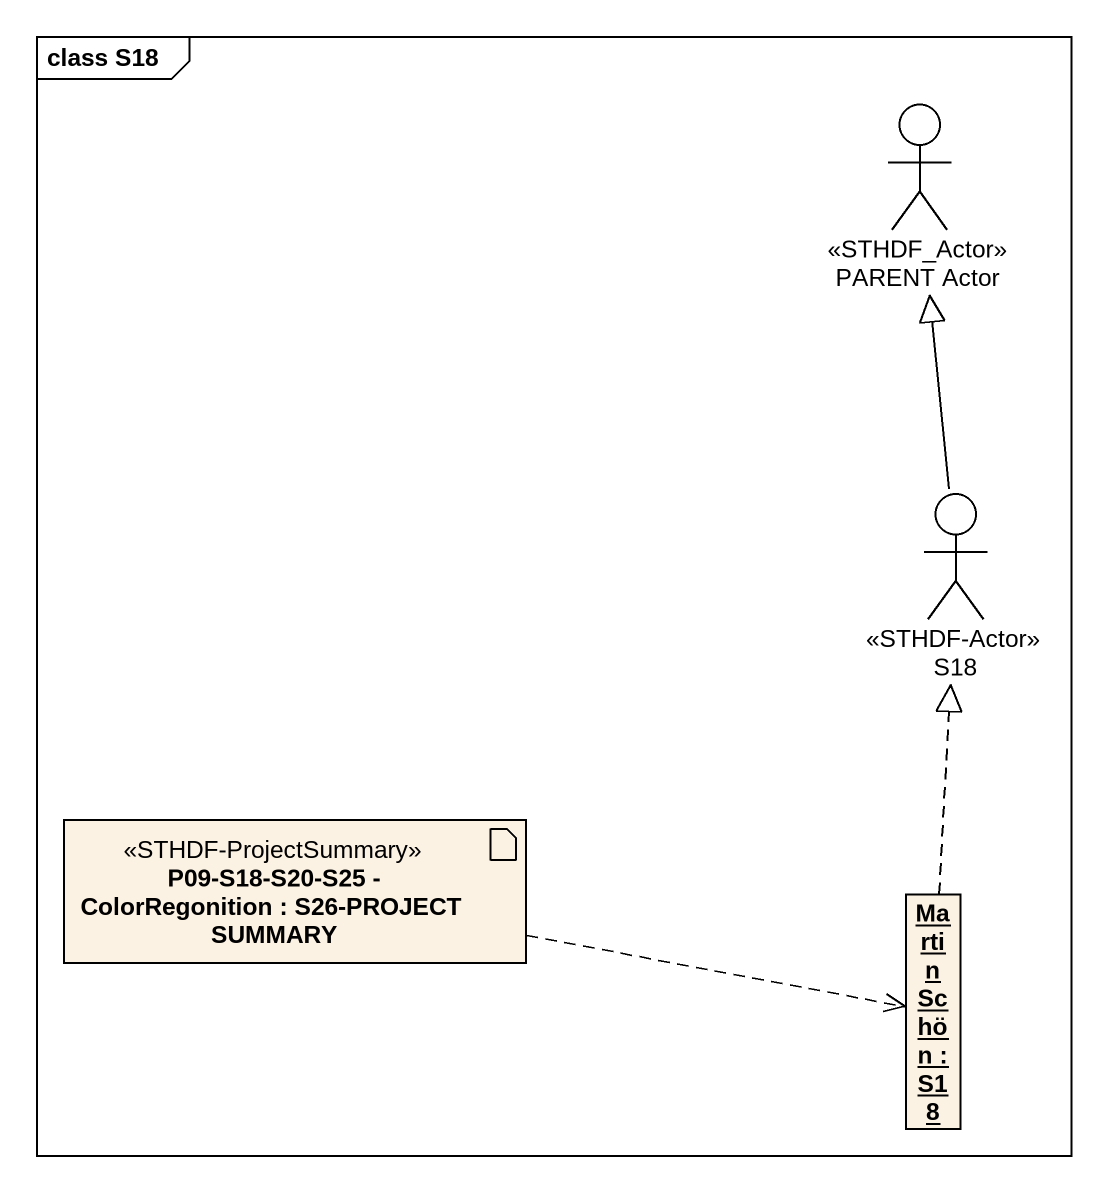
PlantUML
@startuml
mainframe class S18
allowmixing
hide circle
hide empty members
actor "PARENT Actor" as PARENT_Actor <<STHDF_Actor>>
actor S18 <<STHDF-Actor>>
artifact "P09-S18-S20-S25 - ColorRegonition : S26-PROJECT SUMMARY" as P09_S18_S20_S25 <<STHDF-ProjectSummary>>
object "Martin Schön : S18" as Martin_Schön
S18 -up-|> PARENT_Actor
P09_S18_S20_S25 .right.> Martin_Schön
Martin_Schön .up.|> S18
@enduml
